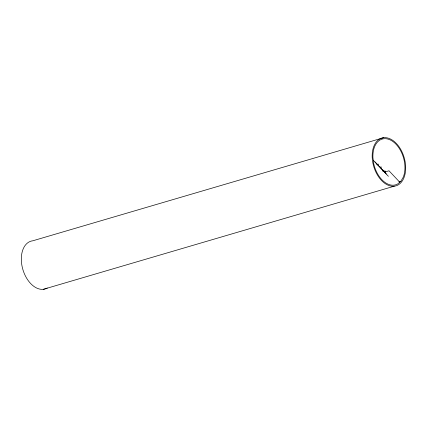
<?xml version="1.0" encoding="UTF-8"?>
<svg xmlns="http://www.w3.org/2000/svg" width="427" height="427" viewBox="0 0 427 427"><rect width="100%" height="100%" fill="white"/><g stroke="black" fill="none" stroke-linecap="round" stroke-linejoin="round"><path stroke-width="0.64" d="M376.918 164.753L377.094 164.32M377.42 164.502L377.751 164.641L377.954 164.149C377.815 163.53 378.584 164.598 377.842 164.737L378.05 165.169M382.757 170.949L382.934 170.517M382.838 171.03L383.008 170.603M383.259 170.699L383.585 170.837L383.788 170.346C383.649 169.727 384.417 170.795 383.676 170.933L383.884 171.366M400.91 181.219L403.259 177.178A23.853 15.175 73.6 0 0 392.157 140.995A23.853 15.175 73.6 0 0 372.915 157.574L373.705 163.642A23.853 15.175 73.6 0 0 397.745 183.946L400.91 181.219L398.994 181.779M383.643 137.691L32.794 240.791A24.921 15.852 73.6 0 0 22.999 269.965A24.921 15.852 73.6 0 0 47.29 288.022M384.524 172.102L388.997 170.784L399.757 182.212M43.357 289.309L394.206 186.209A24.921 15.852 73.6 0 0 400.056 148.292A24.921 15.852 73.6 0 0 372.515 151.35A24.921 15.852 73.6 0 0 394.206 186.209M374.97 161.897L386.339 173.97M373.262 160.242L388.389 176.303M380.596 167.288L381.007 167.859L381.178 166.957L380.873 166.76L380.596 167.288M384.957 171.569L385.367 172.14L385.538 171.243L385.234 171.04L384.957 171.569"/></g></svg>
